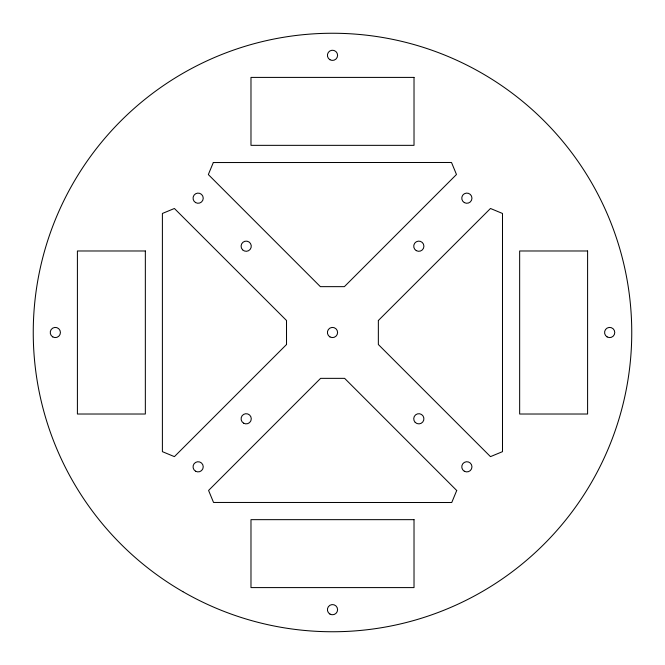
<?xml version="1.0" encoding="UTF-8"?>
<svg xmlns="http://www.w3.org/2000/svg" width="665" height="665" viewBox="0 0 665 665"><rect width="100%" height="100%" fill="white"/><g stroke="black" fill="none" stroke-linecap="round" stroke-linejoin="round"><path stroke-width="1" d="M378.36 320.497L378.352 344.512L490.479 456.631L502.491 451.66L502.491 213.465L490.479 208.486L378.36 320.497M213.315 162.543L208.336 174.554L320.372 286.648L344.387 286.648L456.481 174.496L451.51 162.484L213.315 162.543M456.722 490.504L451.751 502.516L213.548 502.457L208.577 490.446L320.613 378.352L344.628 378.352L456.722 490.504M286.524 344.512L174.405 456.631L162.393 451.66L162.393 213.465L174.405 208.486L286.515 320.497L286.524 344.512M414.021 77.406L250.979 77.406L250.979 145.344L414.021 145.344L414.021 77.406M145.344 250.979L77.406 250.979L77.406 414.021L145.344 414.021L145.344 250.979M587.594 250.979L519.656 250.979L519.656 414.021L587.594 414.021L587.594 250.979M414.021 519.656L250.979 519.656L250.979 587.594L414.021 587.594L414.021 519.656M182.875 591.659A299.25 299.25 0 0 0 631.75 332.5A299.25 299.25 0 0 0 182.875 73.341A299.25 299.25 0 0 0 182.875 591.659M329.956 614.086A5.096 5.096 0 0 0 337.596 609.672A5.096 5.096 0 0 0 329.956 605.258A5.096 5.096 0 0 0 329.956 614.086M464.311 471.227A5.096 5.096 0 0 0 471.959 466.822A5.096 5.096 0 0 0 464.311 462.408A5.096 5.096 0 0 0 464.311 471.227M464.311 202.592A5.096 5.096 0 0 0 471.959 198.178A5.096 5.096 0 0 0 464.311 193.773A5.096 5.096 0 0 0 464.311 202.592M329.956 336.914A5.096 5.096 0 0 0 337.596 332.5A5.096 5.096 0 0 0 329.956 328.086A5.096 5.096 0 0 0 329.956 336.914M607.12 336.914A5.096 5.096 0 0 0 614.768 332.5A5.096 5.096 0 0 0 607.12 328.086A5.096 5.096 0 0 0 607.12 336.914M416.265 250.622A5.096 5.096 0 0 0 423.913 246.208A5.096 5.096 0 0 0 416.273 241.794A5.096 5.096 0 0 0 416.265 250.622M415.218 422.391A5.096 5.096 0 0 0 423.738 420.105A5.096 5.096 0 0 0 417.495 413.871A5.096 5.096 0 0 0 415.218 422.391M329.956 59.742A5.096 5.096 0 0 0 337.596 55.328A5.096 5.096 0 0 0 329.956 50.914A5.096 5.096 0 0 0 329.956 59.742M242.584 249.816A5.096 5.096 0 0 0 251.104 247.53A5.096 5.096 0 0 0 244.861 241.287A5.096 5.096 0 0 0 242.584 249.816M243.631 423.198A5.096 5.096 0 0 0 251.279 418.792A5.096 5.096 0 0 0 243.639 414.378A5.096 5.096 0 0 0 243.631 423.198M195.593 202.592A5.096 5.096 0 0 0 203.232 198.178A5.096 5.096 0 0 0 195.593 193.773A5.096 5.096 0 0 0 195.593 202.592M195.593 471.227A5.096 5.096 0 0 0 203.232 466.822A5.096 5.096 0 0 0 195.593 462.408A5.096 5.096 0 0 0 195.593 471.227M52.784 336.914A5.096 5.096 0 0 0 60.424 332.5A5.096 5.096 0 0 0 52.784 328.086A5.096 5.096 0 0 0 52.784 336.914"/></g></svg>
